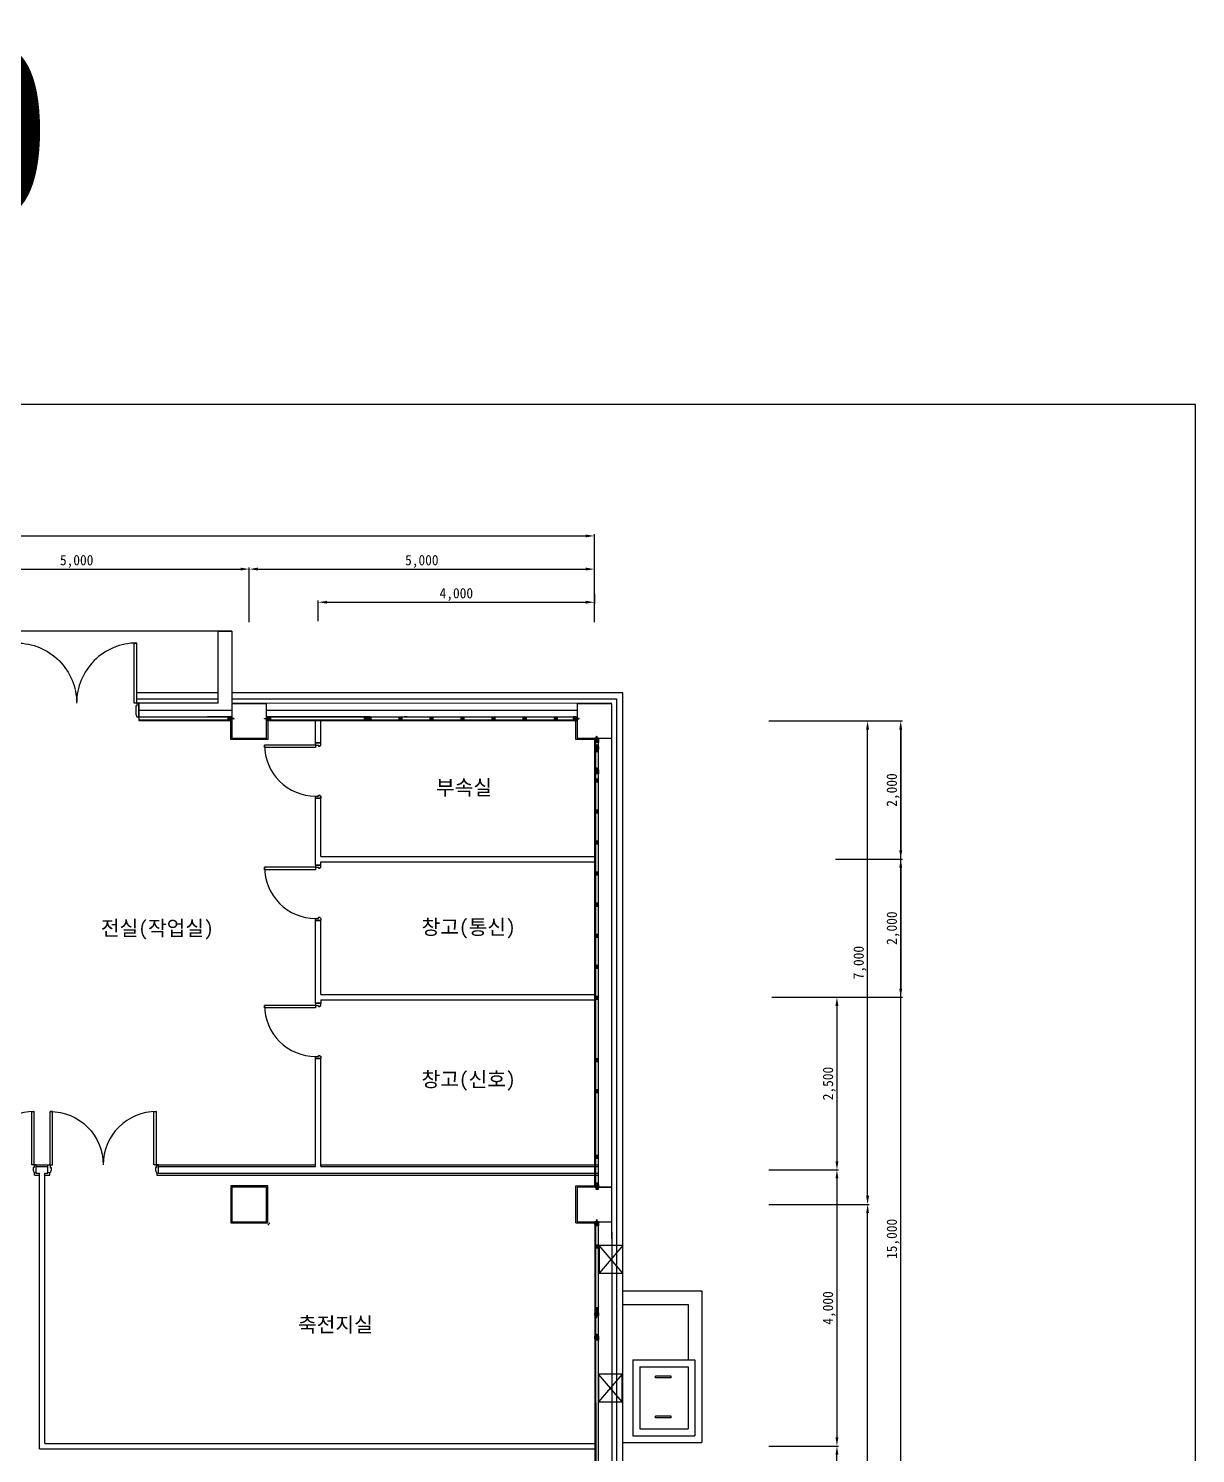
# Model space of a CAD drawing. Header units: millimetres. Extents: x -29689 to 10111, y -268596 to -237350.
# Drawn here: x -6794 to 10111, y -257984 to -237350 of the extents above; entities that cross this region are included whole.
import ezdxf
from ezdxf.enums import TextEntityAlignment as Align

# ---------------------------------------------------------------- set-up
doc = ezdxf.new("R2010")
doc.units = ezdxf.units.MM
doc.layers.add('TX-PAPR', color=2, linetype='Continuous', plot=False)
for name, color, linetype in [('TZ-BASE', 253, 'Continuous'), ('TZ-DIMS', 1, 'Continuous'), ('TZ-TEXT', 3, 'Continuous')]:
    doc.layers.add(name, color=color, linetype=linetype)
doc.styles.get("Standard").update_dxf_attribs({"font": 'GulimChe.ttf'})
doc.linetypes.add('BATTINB', pattern='A,0,-0.0025,[134,GulimChe.ttf,S=0.0025,R=0,X=-0.0025,Y=0.01],-0.005,[134,GulimChe.ttf,S=0.0025,R=180,X=0.0025,Y=0.01],-0.0025', length=0.01)
doc.dimstyles.new('D50', dxfattribs={"dimscale": 50, "dimtxt": 3, "dimasz": 2.5, "dimexe": 0.5, "dimexo": 0.5, "dimgap": 0.5, "dimtad": 1, "dimdec": 0, "dimzin": 1, "dimdsep": 46, "dimlunit": 6, "dimtxsty": 'Standard', "dimcen": 1, "dimclrd": 1, "dimclre": 1, "dimclrt": 3, "dimadec": 0, "dimazin": 0, "dimtfac": 1, "dimtdec": 0, "dimtix": 1, "dimtmove": 2, "dimatfit": 3, "dimfxl": 0, "dimtvp": 2, "dimlwd": -1, "dimlwe": -1, "dimarcsym": 0})

# ---------------------------------------------------------------- blocks, each defined once
blk = doc.blocks.new('*D13')
at = {"layer": 'DEFPOINTS', "color": 0, "ltscale": 0.1}
for p in [(3940, -257877), (4917, -257877), (3940, -262377)]:
    blk.add_point(p, dxfattribs=at)
at = {"layer": 'TZ-DIMS', "color": 1, "ltscale": 0.1}
for p, q in [((3965, -257877), (4942, -257877)), ((4917, -262252), (4917, -258002)), ((3965, -262377), (4942, -262377))]:
    blk.add_line(p, q, dxfattribs=at)
for points in [[(4896, -258002), (4938, -258002), (4917, -257877)], [(4896, -262252), (4938, -262252), (4917, -262377)]]:
    blk.add_solid(points, dxfattribs=at)
at = {"layer": 'TZ-DIMS', "color": 3, "ltscale": 0.1, "insert": (4806, -260127), "char_height": 150, "attachment_point": 5, "rotation": 90}
blk.add_mtext('4,500', dxfattribs=at)
blk = doc.blocks.new('*D14')
at = {"layer": 'DEFPOINTS', "color": 0, "ltscale": 0.1}
for p in [(3904, -254377), (5361, -254377), (3904, -262377)]:
    blk.add_point(p, dxfattribs=at)
at = {"layer": 'TZ-DIMS', "color": 1, "ltscale": 0.1}
for p, q in [((3929, -254377), (5386, -254377)), ((5361, -262252), (5361, -254502)), ((3929, -262377), (5386, -262377))]:
    blk.add_line(p, q, dxfattribs=at)
for points in [[(5340, -254502), (5382, -254502), (5361, -254377)], [(5340, -262252), (5382, -262252), (5361, -262377)]]:
    blk.add_solid(points, dxfattribs=at)
at = {"layer": 'TZ-DIMS', "color": 3, "ltscale": 0.1, "insert": (5250, -258377), "char_height": 150, "attachment_point": 5, "rotation": 90}
blk.add_mtext('8,000', dxfattribs=at)
blk = doc.blocks.new('*D15')
at = {"layer": 'DEFPOINTS', "color": 0, "ltscale": 0.1}
for p in [(5361, -247377), (5361, -247377), (3904, -254377)]:
    blk.add_point(p, dxfattribs=at)
at = {"layer": 'TZ-DIMS', "color": 1, "ltscale": 0.1}
for p, q in [((5361, -254252), (5361, -247502)), ((3929, -254377), (5386, -254377))]:
    blk.add_line(p, q, dxfattribs=at)
for points in [[(5340, -247502), (5382, -247502), (5361, -247377)], [(5340, -254252), (5382, -254252), (5361, -254377)]]:
    blk.add_solid(points, dxfattribs=at)
at = {"layer": 'TZ-DIMS', "color": 3, "ltscale": 0.1, "insert": (5250, -250877), "char_height": 150, "attachment_point": 5, "rotation": 90}
blk.add_mtext('7,000', dxfattribs=at)
blk = doc.blocks.new('*D16')
at = {"layer": 'DEFPOINTS', "color": 0, "ltscale": 0.1}
for p in [(3904, -247377), (5841, -247377), (3904, -262377)]:
    blk.add_point(p, dxfattribs=at)
at = {"layer": 'TZ-DIMS', "color": 1, "ltscale": 0.1}
for p, q in [((3929, -247377), (5866, -247377)), ((5841, -262252), (5841, -247502)), ((3929, -262377), (5866, -262377))]:
    blk.add_line(p, q, dxfattribs=at)
for points in [[(5820, -247502), (5862, -247502), (5841, -247377)], [(5820, -262252), (5862, -262252), (5841, -262377)]]:
    blk.add_solid(points, dxfattribs=at)
at = {"layer": 'TZ-DIMS', "color": 3, "ltscale": 0.1, "insert": (5730, -254877), "char_height": 150, "attachment_point": 5, "rotation": 90}
blk.add_mtext('15,000', dxfattribs=at)
blk = doc.blocks.new('*D27')
at = {"layer": 'DEFPOINTS', "color": 0, "ltscale": 0.1}
for p in [(-3596, -245178), (-8596, -245969), (-3596, -245969)]:
    blk.add_point(p, dxfattribs=at)
at = {"layer": 'TZ-DIMS', "color": 1, "ltscale": 0.1}
for p, q in [((-8596, -245944), (-8596, -245153)), ((-8471, -245178), (-3721, -245178)), ((-3596, -245944), (-3596, -245153))]:
    blk.add_line(p, q, dxfattribs=at)
for points in [[(-8471, -245157), (-8471, -245198), (-8596, -245178)], [(-3721, -245157), (-3721, -245198), (-3596, -245178)]]:
    blk.add_solid(points, dxfattribs=at)
at = {"layer": 'TZ-DIMS', "color": 3, "ltscale": 0.1, "insert": (-6096, -245067), "char_height": 150, "attachment_point": 5}
blk.add_mtext('5,000', dxfattribs=at)
blk = doc.blocks.new('*D28')
at = {"layer": 'DEFPOINTS', "color": 0, "ltscale": 0.1}
for p in [(1404, -245178), (-3596, -245969), (1404, -245969)]:
    blk.add_point(p, dxfattribs=at)
at = {"layer": 'TZ-DIMS', "color": 1, "ltscale": 0.1}
for p, q in [((-3596, -245944), (-3596, -245153)), ((-3471, -245178), (1279, -245178)), ((1404, -245944), (1404, -245153))]:
    blk.add_line(p, q, dxfattribs=at)
for points in [[(-3471, -245157), (-3471, -245198), (-3596, -245178)], [(1279, -245157), (1279, -245198), (1404, -245178)]]:
    blk.add_solid(points, dxfattribs=at)
at = {"layer": 'TZ-DIMS', "color": 3, "ltscale": 0.1, "insert": (-1096, -245067), "char_height": 150, "attachment_point": 5}
blk.add_mtext('5,000', dxfattribs=at)
blk = doc.blocks.new('*D29')
at = {"layer": 'DEFPOINTS', "color": 0, "ltscale": 0.1}
for p in [(1404, -244698), (-25596, -245969), (1404, -245969)]:
    blk.add_point(p, dxfattribs=at)
at = {"layer": 'TZ-DIMS', "color": 1, "ltscale": 0.1}
for p, q in [((-25596, -245944), (-25596, -244673)), ((-25471, -244698), (1279, -244698)), ((1404, -245944), (1404, -244673))]:
    blk.add_line(p, q, dxfattribs=at)
for points in [[(-25471, -244677), (-25471, -244718), (-25596, -244698)], [(1279, -244677), (1279, -244718), (1404, -244698)]]:
    blk.add_solid(points, dxfattribs=at)
at = {"layer": 'TZ-DIMS', "color": 3, "ltscale": 0.1, "insert": (-12096, -244587), "char_height": 150, "attachment_point": 5}
blk.add_mtext('27,000', dxfattribs=at)
blk = doc.blocks.new('*D4')
at = {"layer": 'DEFPOINTS', "color": 0, "ltscale": 0.1}
for p in [(4871, -247377), (4871, -249377), (5841, -249377)]:
    blk.add_point(p, dxfattribs=at)
at = {"layer": 'TZ-DIMS', "color": 1, "ltscale": 0.1}
for p, q in [((4896, -247377), (5866, -247377)), ((5841, -247502), (5841, -249252)), ((4896, -249377), (5866, -249377))]:
    blk.add_line(p, q, dxfattribs=at)
for points in [[(5820, -247502), (5862, -247502), (5841, -247377)], [(5820, -249252), (5862, -249252), (5841, -249377)]]:
    blk.add_solid(points, dxfattribs=at)
at = {"layer": 'TZ-DIMS', "color": 3, "ltscale": 0.1, "insert": (5730, -248377), "char_height": 150, "attachment_point": 5, "rotation": 90}
blk.add_mtext('2,000', dxfattribs=at)
blk = doc.blocks.new('*D5')
at = {"layer": 'DEFPOINTS', "color": 0, "ltscale": 0.1}
for p in [(4871, -249377), (4871, -251377), (5841, -251377)]:
    blk.add_point(p, dxfattribs=at)
at = {"layer": 'TZ-DIMS', "color": 1, "ltscale": 0.1}
for p, q in [((4896, -249377), (5866, -249377)), ((5841, -249502), (5841, -251252)), ((4896, -251377), (5866, -251377))]:
    blk.add_line(p, q, dxfattribs=at)
for points in [[(5820, -249502), (5862, -249502), (5841, -249377)], [(5820, -251252), (5862, -251252), (5841, -251377)]]:
    blk.add_solid(points, dxfattribs=at)
at = {"layer": 'TZ-DIMS', "color": 3, "ltscale": 0.1, "insert": (5730, -250377), "char_height": 150, "attachment_point": 5, "rotation": 90}
blk.add_mtext('2,000', dxfattribs=at)
blk = doc.blocks.new('*D6')
at = {"layer": 'DEFPOINTS', "color": 0, "ltscale": 0.1}
for p in [(3947, -251377), (3947, -253877), (4917, -253877)]:
    blk.add_point(p, dxfattribs=at)
at = {"layer": 'TZ-DIMS', "color": 1, "ltscale": 0.1}
for p, q in [((3972, -251377), (4942, -251377)), ((4917, -251502), (4917, -253752)), ((3972, -253877), (4942, -253877))]:
    blk.add_line(p, q, dxfattribs=at)
for points in [[(4896, -251502), (4938, -251502), (4917, -251377)], [(4896, -253752), (4938, -253752), (4917, -253877)]]:
    blk.add_solid(points, dxfattribs=at)
at = {"layer": 'TZ-DIMS', "color": 3, "ltscale": 0.1, "insert": (4806, -252627), "char_height": 150, "attachment_point": 5, "rotation": 90}
blk.add_mtext('2,500', dxfattribs=at)
blk = doc.blocks.new('*D7')
at = {"layer": 'DEFPOINTS', "color": 0, "ltscale": 0.1}
for p in [(3904, -253877), (3904, -257877), (4917, -257877)]:
    blk.add_point(p, dxfattribs=at)
at = {"layer": 'TZ-DIMS', "color": 1, "ltscale": 0.1}
for p, q in [((3929, -253877), (4942, -253877)), ((4917, -254002), (4917, -257752)), ((3929, -257877), (4942, -257877))]:
    blk.add_line(p, q, dxfattribs=at)
for points in [[(4896, -254002), (4938, -254002), (4917, -253877)], [(4896, -257752), (4938, -257752), (4917, -257877)]]:
    blk.add_solid(points, dxfattribs=at)
at = {"layer": 'TZ-DIMS', "color": 3, "ltscale": 0.1, "insert": (4806, -255877), "char_height": 150, "attachment_point": 5, "rotation": 90}
blk.add_mtext('4,000', dxfattribs=at)
blk = doc.blocks.new('*D8')
at = {"layer": 'DEFPOINTS', "color": 0, "ltscale": 0.1}
for p in [(1404, -245510), (1404, -245658), (-2596, -245958)]:
    blk.add_point(p, dxfattribs=at)
at = {"layer": 'TZ-DIMS', "color": 1, "ltscale": 0.1}
for p, q in [((1404, -245535), (1404, -245683)), ((-2596, -245933), (-2596, -245633)), ((-2471, -245658), (1279, -245658))]:
    blk.add_line(p, q, dxfattribs=at)
for points in [[(-2471, -245637), (-2471, -245678), (-2596, -245658)], [(1279, -245637), (1279, -245678), (1404, -245658)]]:
    blk.add_solid(points, dxfattribs=at)
at = {"layer": 'TZ-DIMS', "color": 3, "ltscale": 0.1, "insert": (-596, -245546), "char_height": 150, "attachment_point": 5}
blk.add_mtext('4,000', dxfattribs=at)

msp = doc.modelspace()

# ---------------------------------------------------------------- linework, layer by layer
at = {"layer": 'TX-PAPR'}
msp.add_lwpolyline([(-29689, -268595.5), (10111, -268595.5), (10111, -242795.5), (-29689, -242795.5)], close=True, dxfattribs=at)
at = {"layer": 'TZ-BASE', "linetype": 'BATTINB'}
for p, q in [((-3846.1, -246077.6), (-8346.1, -246077.6)), ((-3846.1, -246077.6), (-3846.1, -246967.4)), ((-3864.1, -247645.4), (-3864.1, -247335.4)), ((-3328.1, -247372.4), (-3328.1, -247645.4)), ((1135.9, -247645.4), (1135.9, -247372.4)), ((-3328.1, -247645.4), (-3864.1, -247645.4)), ((1408.9, -247645.4), (1135.9, -247645.4)), ((-6706.1, -253952.4), (-6706.1, -253922.4)), ((-6486.2, -253952.4), (-6486.2, -253922.4)), ((-4935.8, -253922.4), (-4935.8, -253952.4)), ((1135.8, -254109.4), (1408.8, -254109.4)), ((1135.8, -254109.6), (1408.8, -254109.6)), ((1135.9, -254109.4), (1408.9, -254109.4)), ((1135.9, -254645.4), (1135.9, -254109.4)), ((1135.9, -254109.4), (1408.9, -254109.4)), ((1135.9, -254645.4), (1409.9, -254645.4)), ((1813.9, -254974.8), (1473.9, -255374.8)), ((1813.9, -255374.8), (1473.9, -254974.8)), ((1819.9, -255627.4), (2959.9, -255627.4)), ((2959.9, -255627.4), (2959.9, -257827.4)), ((1819.9, -255827.7), (2759.9, -255827.4)), ((2759.9, -255827.4), (2759.9, -256627.4)), ((1959.9, -256627.4), (1959.9, -257727.4)), ((1959.9, -256627.4), (2859.9, -256627.4)), ((2859.9, -256627.4), (2859.9, -257727.4)), ((1803.7, -256834.4), (1463.7, -257234.4)), ((1803.7, -257234.4), (1463.7, -256834.4)), ((2059.5, -256727.4), (2059.5, -257627.4)), ((2059.5, -256727.4), (2759.9, -256727.4)), ((2514.1, -256863.8), (2286.8, -256863.8)), ((2286.8, -256886.5), (2286.8, -256863.8)), ((2514.1, -256886.5), (2286.8, -256886.5)), ((2514.1, -256886.5), (2514.1, -256863.8)), ((2759.9, -256727.2), (2759.9, -257627.4)), ((2514.1, -257445.6), (2286.8, -257445.6)), ((2286.8, -257468.3), (2286.8, -257445.6)), ((2514.1, -257468.3), (2286.8, -257468.3)), ((2514.1, -257468.3), (2514.1, -257445.6)), ((2059.5, -257627.4), (2759.9, -257627.4)), ((1819.9, -257827.4), (2959.9, -257827.4)), ((1959.9, -257727.4), (2859.9, -257727.4))]:
    msp.add_line(p, q, dxfattribs=at)
at = {"layer": 'TZ-BASE', "ltscale": 0.1}
for p, q in [((-4047.2, -246967.4), (-5225.9, -246967.4)), ((-5225.9, -247057.4), (-5225.9, -246967.4)), ((1813.9, -246967.4), (-3847, -246967.4)), ((1813.9, -262787.4), (1813.9, -246967.4)), ((-5196.1, -247118.4), (-5196.1, -247318.4)), ((-5196.1, -247318.4), (-5196.1, -247371.4)), ((-3346.1, -247318.4), (1153.9, -247318.4)), ((-2634.1, -247725.4), (-2634.1, -247371.2)), ((-2558.1, -247725.4), (-2558.1, -247371.2)), ((-2634.1, -247695.4), (-2558.1, -247695.4)), ((1422.7, -247765.8), (1462.7, -247725.8)), ((1462.7, -247765.8), (1422.7, -247725.8)), ((1422.7, -247818.3), (1462.7, -247778.3)), ((1462.7, -247818.3), (1422.7, -247778.3)), ((1422.9, -247647.4), (1462.9, -247687.4)), ((1462.9, -247647.4), (1422.9, -247687.4)), ((1422.9, -247807.4), (1462.9, -247767.4)), ((1462.9, -247807.4), (1422.9, -247767.4)), ((1463.9, -247627.4), (1653.9, -247627.4)), ((1422.9, -248257.4), (1462.9, -248217.4)), ((1462.9, -248257.4), (1422.9, -248217.4)), ((1423.7, -248104.4), (1463.7, -248144.4)), ((1463.7, -248104.4), (1423.7, -248144.4)), ((-2634.1, -249465.4), (-2634.1, -248465.4)), ((-2634.1, -248915.2), (-2634.1, -248465.4)), ((-2634.1, -248495.4), (-2558.1, -248495.4)), ((-2558.1, -249339.4), (-2558.1, -248465.4)), ((-2558.1, -248839.2), (-2558.1, -248465.4)), ((1422.9, -248707.4), (1462.9, -248667.4)), ((1462.9, -248707.4), (1422.9, -248667.4)), ((1422.9, -249157.4), (1462.9, -249117.4)), ((1462.9, -249157.4), (1422.9, -249117.4)), ((-2634.1, -249465.4), (-2634.1, -249415.4)), ((-2634.1, -249465.4), (-2558.1, -249465.4)), ((-2558.1, -249339.4), (1403.9, -249339.4)), ((-2558.1, -249415.4), (1403.9, -249415.4)), ((-2558.1, -249465.4), (-2558.1, -249415.4)), ((1422.9, -249607.4), (1462.9, -249567.4)), ((1462.9, -249607.4), (1422.9, -249567.4)), ((1422.9, -250057.4), (1462.9, -250017.4)), ((1462.9, -250057.4), (1422.9, -250017.4)), ((-2634.1, -251465.4), (-2634.1, -250265.4)), ((-2634.1, -250265.4), (-2558.1, -250265.4)), ((-2558.1, -251339.4), (-2558.1, -250265.4)), ((1422.9, -250507.4), (1462.9, -250467.4)), ((1462.9, -250507.4), (1422.9, -250467.4)), ((1422.9, -250957.4), (1462.9, -250917.4)), ((1462.9, -250957.4), (1422.9, -250917.4)), ((-2634.1, -251465.4), (-2634.1, -251415.4)), ((-2634.1, -251465.4), (-2558.1, -251465.4)), ((-2558.1, -251339.4), (1403.9, -251339.4)), ((-2558.1, -251415.4), (1403.9, -251415.4)), ((-2556.5, -251465.4), (-2556.5, -251415.4)), ((1422.9, -251407.4), (1462.9, -251367.4)), ((1462.9, -251407.4), (1422.9, -251367.4)), ((-2634.1, -253827.4), (-2634.1, -252265.4)), ((-2634.1, -252265.4), (-2558.1, -252265.4)), ((-2558.1, -253827.4), (-2558.1, -252265.4)), ((1422.9, -252307.4), (1462.9, -252267.4)), ((1462.9, -252307.4), (1422.9, -252267.4)), ((1422.9, -252757.4), (1462.9, -252717.4)), ((1462.9, -252757.4), (1422.9, -252717.4)), ((-6706.1, -253802.4), (-6486.2, -253802.4)), ((-4941.2, -253802.4), (-2634.1, -253802.4)), ((-4941.2, -253832.4), (-4941.2, -253802.4)), ((-2558.1, -253802.4), (1463.8, -253802.4)), ((-639.5, -253802.4), (1463.8, -253802.4)), ((1422.9, -253707.4), (1462.9, -253667.4)), ((1462.9, -253707.4), (1422.9, -253667.4)), ((1463.8, -253977.4), (1463.8, -253777.4)), ((1463.8, -253977.4), (1463.8, -253777.4)), ((1463.8, -253977.6), (1463.8, -253777.6)), ((1463.8, -253977.6), (1463.8, -253777.6)), ((-6706.1, -253952.4), (-6634.1, -253952.4)), ((-6681.1, -253927.4), (-6681.1, -253827.4)), ((-6681.1, -253827.4), (-6511.2, -253827.4)), ((-6681.1, -253927.4), (-6634.1, -253927.4)), ((-6634.1, -257915.4), (-6634.1, -253927.4)), ((-6558.1, -257839.4), (-6558.1, -253927.4)), ((-6558.1, -253927.4), (-6511.2, -253927.4)), ((-6558.1, -253952.4), (-6486.2, -253952.4)), ((-6511.2, -253927.4), (-6511.2, -253827.4)), ((-4935.8, -253952.4), (1463.8, -253952.4)), ((-4911.2, -253827.4), (-2634.1, -253827.4)), ((-4911.2, -253927.4), (-4911.2, -253827.4)), ((-4911.2, -253827.4), (-4911.2, -253832.4)), ((-4911.2, -253927.4), (1463.8, -253927.4)), ((-2558.1, -253827.4), (1463.8, -253827.4)), ((-614.5, -253827.4), (1463.8, -253827.4)), ((1422.8, -254107.4), (1462.8, -254067.4)), ((1462.8, -254107.4), (1422.8, -254067.4)), ((1422.8, -254107.6), (1462.8, -254067.6)), ((1462.8, -254107.6), (1422.8, -254067.6)), ((1422.9, -254107.4), (1462.9, -254067.4)), ((1462.9, -254107.4), (1422.9, -254067.4)), ((1422.9, -254107.4), (1462.9, -254067.4)), ((1462.9, -254107.4), (1422.9, -254067.4)), ((1422.9, -254157.4), (1462.9, -254117.4)), ((1462.9, -254157.4), (1422.9, -254117.4)), ((1463.9, -254127.4), (1653.9, -254127.4)), ((1463.9, -254627.4), (1653.9, -254627.4)), ((1422.9, -254647.4), (1462.9, -254687.4)), ((1462.9, -254647.4), (1422.9, -254687.4)), ((1422.9, -255007.4), (1462.9, -254967.4)), ((1462.9, -255007.4), (1422.9, -254967.4)), ((1422.7, -255916.3), (1462.7, -255876.3)), ((1462.7, -255916.3), (1422.7, -255876.3)), ((1422.7, -255966.3), (1462.7, -255926.3)), ((1462.7, -255966.3), (1422.7, -255926.3)), ((1423.7, -256305), (1463.7, -256345)), ((1463.7, -256305), (1423.7, -256345)), ((-6634.1, -257915.4), (1403.9, -257915.4)), ((-6558.1, -257839.4), (1403.9, -257839.4))]:
    msp.add_line(p, q, dxfattribs=at)
at = {"layer": 'TZ-BASE', "linetype": 'BATTINB', "lineweight": 0}
msp.add_line((-3847, -246951.9), (-3846.1, -246951.9), dxfattribs=at).dxf.unprotected_set("ltscale", 0)
at = {"layer": 'TZ-BASE'}
for p, q in [((-4047.2, -247119.6), (-5196.1, -247118.4)), ((1653.9, -247125.4), (-3847.2, -247119.8)), ((1653.9, -254877.4), (1653.9, -247152.4)), ((-5196.1, -247218.4), (-3846.1, -247218.4)), ((-5196.1, -247318.4), (-3846.1, -247318.4)), ((-5196.1, -247358.4), (-3866.1, -247358.4)), ((-5196.1, -247371.4), (-3866.1, -247371.4)), ((-3846.1, -247317.4), (-4199.6, -247317.4)), ((-4199.6, -247317.4), (-3846.1, -247317.4)), ((-3886.4, -247371.4), (-3848.1, -247371.4)), ((-3886.1, -247371.4), (-3847.8, -247371.4)), ((-3846.4, -247372.4), (-3885.7, -247372.4)), ((-3846.1, -247372.4), (-3885.4, -247372.4)), ((-3866.4, -247358.4), (-3866.4, -247371.4)), ((-3866.1, -247358.4), (-3866.1, -247371.4)), ((-3847.4, -247370.7), (-3847.4, -247319.1)), ((-3847.1, -247370.7), (-3847.1, -247319.1)), ((-3846.4, -247317.4), (-3846.4, -247372.4)), ((-3846.1, -247317.4), (-3846.1, -247372.4)), ((-3346.1, -247218.4), (1153.9, -247218.4)), ((-1846.1, -247317.4), (-3346.1, -247317.4)), ((-3346.1, -247317.4), (-3346.1, -247372.4)), ((-3346.1, -247317.4), (1153.9, -247317.4)), ((-3346.1, -247317.4), (-3346.1, -247372.4)), ((-3346.1, -247318.4), (-1866.1, -247318.4)), ((-3346.1, -247372.4), (-3306.8, -247372.4)), ((-3345.1, -247370.7), (-3345.1, -247319.1)), ((-3345.1, -247370.7), (-3345.1, -247319.1)), ((-3306.1, -247371.4), (-3344.4, -247371.4)), ((-3326.1, -247358.4), (-3326.1, -247371.4)), ((-3326.1, -247358.4), (1153.9, -247358.4)), ((-3326.1, -247358.4), (-3326.1, -247371.4)), ((-3326.1, -247371.4), (1153.9, -247371.4)), ((-1346.1, -247317.4), (1153.9, -247317.4)), ((-1306.8, -247317.4), (-1346.1, -247317.4)), ((-1344.4, -247318.4), (-1306.1, -247318.4)), ((-1326.1, -247318.4), (1153.9, -247318.4)), ((-1306.1, -247318.4), (-1306.1, -247318.1)), ((-856.1, -247318.4), (-856.1, -247318.1)), ((-406.1, -247318.4), (-406.1, -247318.1)), ((43.9, -247318.4), (43.9, -247318.1)), ((493.9, -247318.4), (493.9, -247318.1)), ((943.9, -247318.4), (943.9, -247318.1)), ((1113.9, -247371.4), (1152.2, -247371.4)), ((1153.9, -247372.4), (1114.6, -247372.4)), ((1133.9, -247358.4), (1133.9, -247371.4)), ((1152.9, -247370.7), (1152.9, -247319.1)), ((1153.9, -247317.4), (1153.9, -247372.4)), ((1408.7, -247785.8), (1408.7, -247746.5)), ((1463.7, -247785.8), (1408.7, -247785.8)), ((1463.9, -247627.4), (1408.9, -247627.4)), ((1408.9, -247627.4), (1408.9, -247666.7)), ((1409.7, -247745.8), (1409.7, -247784.1)), ((1422.7, -247765.8), (1409.7, -247765.8)), ((1409.9, -247667.4), (1409.9, -247629.1)), ((1409.9, -254109.4), (1409.9, -247647.4)), ((1422.9, -247647.4), (1409.9, -247647.4)), ((1410.4, -247784.8), (1462, -247784.8)), ((1410.6, -247628.4), (1462.2, -247628.4)), ((1422.9, -254107.4), (1422.9, -247647.4)), ((1462.7, -247784.1), (1462.7, -247745.8)), ((1462.7, -247745.8), (1463, -247745.8)), ((1462.7, -247798.3), (1463, -247798.3)), ((1462.9, -247629.1), (1462.9, -247667.4)), ((1462.9, -247667.4), (1463.2, -247667.4)), ((1462.9, -247787.4), (1463.2, -247787.4)), ((1463.7, -247746.5), (1463.7, -247785.8)), ((1463.9, -254127.4), (1463.9, -247627.4)), ((1463.9, -247666.7), (1463.9, -247627.4)), ((1464.7, -248084.4), (1409.7, -248084.4)), ((1409.7, -248084.4), (1409.7, -248123.7)), ((1410.7, -248124.4), (1410.7, -248086.1)), ((1423.7, -248104.4), (1410.7, -248104.4)), ((1411.4, -248085.4), (1463, -248085.4)), ((1463.7, -248086.1), (1463.7, -248124.4)), ((1464.7, -248123.7), (1464.7, -248084.4)), ((1462.9, -248237.4), (1463.2, -248237.4)), ((1462.9, -248687.4), (1463.2, -248687.4)), ((1462.9, -249137.4), (1463.2, -249137.4)), ((1462.9, -249587.4), (1463.2, -249587.4)), ((1462.9, -250037.4), (1463.2, -250037.4)), ((1462.9, -250487.4), (1463.2, -250487.4)), ((1462.9, -250937.4), (1463.2, -250937.4)), ((1462.9, -251387.4), (1463.2, -251387.4)), ((1462.9, -252287.4), (1463.2, -252287.4)), ((1462.9, -252737.4), (1463.2, -252737.4)), ((1462.9, -253687.4), (1463.2, -253687.4)), ((1409.8, -254109.4), (1409.8, -254002.4)), ((1409.8, -254109.6), (1409.8, -254002.6)), ((1422.8, -254107.4), (1422.8, -254002.4)), ((1422.8, -254107.6), (1422.8, -254002.6)), ((1408.8, -254127.6), (1408.8, -254088.3)), ((1463.8, -254127.6), (1408.8, -254127.6)), ((1408.9, -254127.4), (1408.9, -254088.1)), ((1463.9, -254127.4), (1408.9, -254127.4)), ((1409.8, -254087.6), (1409.8, -254125.9)), ((1422.8, -254107.4), (1409.8, -254107.4)), ((1422.8, -254107.6), (1409.8, -254107.6)), ((1409.9, -254087.4), (1409.9, -254125.7)), ((1422.9, -254107.4), (1409.9, -254107.4)), ((1422.9, -254107.4), (1409.9, -254107.4)), ((1410.5, -254126.6), (1462.1, -254126.6)), ((1410.6, -254126.4), (1462.2, -254126.4)), ((1462.8, -254087.4), (1463.1, -254087.4)), ((1462.8, -254125.9), (1462.8, -254087.6)), ((1462.8, -254087.6), (1463.1, -254087.6)), ((1462.9, -254125.7), (1462.9, -254087.4)), ((1462.9, -254087.4), (1463.2, -254087.4)), ((1462.9, -254087.4), (1463.2, -254087.4)), ((1462.9, -254137.4), (1463.2, -254137.4)), ((1463.8, -254088.3), (1463.8, -254127.6)), ((1463.9, -254088.1), (1463.9, -254127.4)), ((1463.9, -254627.4), (1408.9, -254627.4)), ((1408.9, -254627.4), (1408.9, -254666.7)), ((1409.9, -254667.4), (1409.9, -254629.1)), ((1410.6, -254628.4), (1462.2, -254628.4)), ((1462.9, -254629.1), (1462.9, -254667.4)), ((1463.9, -262127.4), (1463.9, -254627.4)), ((1463.9, -254666.7), (1463.9, -254627.4)), ((1409.9, -254647.4), (1409.9, -262107.4)), ((1422.9, -254647.4), (1409.9, -254647.4)), ((1422.9, -257717.4), (1422.9, -254647.4)), ((1462.9, -254667.4), (1463.2, -254667.4)), ((1462.9, -254987.4), (1463.2, -254987.4)), ((1408.7, -255986.3), (1408.7, -255947)), ((1463.7, -255986.3), (1408.7, -255986.3)), ((1409.7, -255946.3), (1409.7, -255984.6)), ((1422.7, -255966.3), (1409.7, -255966.3)), ((1410.4, -255985.3), (1462, -255985.3)), ((1462.7, -255896.3), (1463, -255896.3)), ((1462.7, -255984.6), (1462.7, -255946.3)), ((1462.7, -255946.3), (1463, -255946.3)), ((1463.7, -255947), (1463.7, -255986.3)), ((1464.7, -256285), (1409.7, -256285)), ((1409.7, -256285), (1409.7, -256324.3)), ((1410.7, -256325), (1410.7, -256286.7)), ((1423.7, -256305), (1410.7, -256305)), ((1411.4, -256286), (1463, -256286)), ((1463.7, -256286.7), (1463.7, -256325)), ((1464.7, -256324.3), (1464.7, -256285)), ((1422.9, -257246), (1422.9, -262067.4))]:
    msp.add_line(p, q, dxfattribs=at)
at = {"layer": 'TZ-BASE', "linetype": 'BATTINB', "ltscale": 0.1}
for p, q in [((-3906.1, -247358.4), (-3866.1, -247318.4)), ((-3866.1, -247358.4), (-3906.1, -247318.4)), ((-3286.1, -247358.4), (-3326.1, -247318.4)), ((-3326.1, -247358.4), (-3286.1, -247318.4)), ((-1886.1, -247358.4), (-1926.1, -247318.4)), ((-1926.1, -247358.4), (-1886.1, -247318.4)), ((-1886.1, -247358.4), (-1926.1, -247318.4)), ((-1926.1, -247358.4), (-1886.1, -247318.4)), ((-1886.1, -247358.4), (-1926.1, -247318.4)), ((-1926.1, -247358.4), (-1886.1, -247318.4)), ((-1836.1, -247358.4), (-1876.1, -247318.4)), ((-1876.1, -247358.4), (-1836.1, -247318.4)), ((-1386.1, -247358.4), (-1426.1, -247318.4)), ((-1426.1, -247358.4), (-1386.1, -247318.4)), ((-936.1, -247358.4), (-976.1, -247318.4)), ((-976.1, -247358.4), (-936.1, -247318.4)), ((-486.1, -247358.4), (-526.1, -247318.4)), ((-526.1, -247358.4), (-486.1, -247318.4)), ((-36.1, -247358.4), (-76.1, -247318.4)), ((-76.1, -247358.4), (-36.1, -247318.4)), ((413.9, -247358.4), (373.9, -247318.4)), ((373.9, -247358.4), (413.9, -247318.4)), ((863.9, -247358.4), (823.9, -247318.4)), ((823.9, -247358.4), (863.9, -247318.4)), ((1093.9, -247358.4), (1133.9, -247318.4)), ((1133.9, -247358.4), (1093.9, -247318.4))]:
    msp.add_line(p, q, dxfattribs=at)
at = {"layer": 'TZ-BASE', "linetype": 'BATTINB', "lineweight": 0, "ltscale": 0.1}
msp.add_line((-3296.7, -254645.4), (-3328.1, -254676.8), dxfattribs=at)
at = {"layer": 'TZ-BASE', "linetype": 'BATTINB'}
for points in [[(-4047.2, -247119.8), (-4047.2, -247119.8), (-4047.2, -246077.6), (-3846.1, -246077.8)], [(-3846.1, -246077.6), (-3847.2, -247119.8)], [(-3864.1, -254570.8), (-3864.1, -254645.4), (-3328.1, -254645.4), (-3328.1, -254109.4), (-3864.1, -254109.4), (-3864.1, -254570.8)]]:
    msp.add_lwpolyline(points, dxfattribs=at)
at = {"layer": 'TZ-BASE', "ltscale": 0.1}
for points in [[(-6966.1, -247118.4), (-6966.1, -246248.4, -0.4142136), (-6096.1, -247118.4, -0.4142136)], [(-5226.1, -247118.4), (-5226.1, -246248.4, 0.4142136), (-6096.1, -247118.4, 0.4142136)], [(-2634.1, -247725.4), (-3374.1, -247725.4, 0.4142136), (-2634.1, -248465.4, 0.4142136)], [(-2634.1, -249495.4), (-3374.1, -249495.4, 0.4142136), (-2634.1, -250235.4, 0.4142136)], [(-2634.1, -251495.4), (-3374.1, -251495.4, 0.4142136), (-2634.1, -252235.4, 0.4142136)], [(-6711.1, -253802.4), (-6711.1, -253032.4, 0.4142136), (-7481.1, -253802.4, 0.4142136)], [(-6481.2, -253802.4), (-6481.2, -253032.4, -0.4142136), (-5711.2, -253802.4, -0.4142136)], [(-4941.2, -253802.4), (-4941.2, -253032.4, 0.4142136), (-5711.2, -253802.4, 0.4142136)]]:
    msp.add_lwpolyline(points, format="xyb", dxfattribs=at)
for points in [[(-5226.1, -247118.4), (-5261.1, -247118.4), (-5261.1, -246248.4), (-5226.1, -246248.4)], [(-3847.1, -247057.4), (1723.9, -247057.4), (1723.9, -262697.4), (-6316.1, -262697.4)], [(-5225.9, -247057.4), (-4047.2, -247057.4)], [(-2634.1, -247725.4), (-2634.1, -247760.4), (-3374.1, -247760.4), (-3374.1, -247725.4)], [(-2634.1, -249495.4), (-2634.1, -249530.4), (-3374.1, -249530.4), (-3374.1, -249495.4)], [(-2634.1, -251495.4), (-2634.1, -251530.4), (-3374.1, -251530.4), (-3374.1, -251495.4)], [(-6711.1, -253802.4), (-6746.1, -253802.4), (-6746.1, -253032.4), (-6711.1, -253032.4)], [(-6481.2, -253802.4), (-6446.2, -253802.4), (-6446.2, -253032.4), (-6481.2, -253032.4)], [(-4941.2, -253802.4), (-4976.2, -253802.4), (-4976.2, -253032.4), (-4941.2, -253032.4)], [(-6681.1, -253832.4), (-6681.1, -253802.4), (-6711.1, -253802.4), (-6711.1, -253842.4), (-6726.1, -253842.4), (-6726.1, -253882.4), (-6711.1, -253922.4), (-6681.1, -253922.4), (-6681.1, -253892.4)], [(-6511.2, -253832.4), (-6511.2, -253802.4), (-6481.2, -253802.4), (-6481.2, -253842.4), (-6466.2, -253842.4), (-6466.2, -253882.4), (-6481.2, -253922.4), (-6511.2, -253922.4), (-6511.2, -253892.4)], [(-4911.2, -253832.4), (-4911.2, -253802.4), (-4941.2, -253802.4), (-4941.2, -253842.4), (-4956.2, -253842.4), (-4956.2, -253882.4), (-4941.2, -253922.4), (-4911.2, -253922.4), (-4911.2, -253892.4)]]:
    msp.add_lwpolyline(points, dxfattribs=at)
for points in [[(-5196.1, -247118.4), (-5226.1, -247118.4), (-5226.1, -247158.4), (-5241.1, -247158.4), (-5241.1, -247278.4), (-5226.1, -247318.4), (-5196.1, -247318.4)], [(-2634.1, -247695.4), (-2634.1, -247725.4), (-2594.1, -247725.4), (-2594.1, -247740.4), (-2576.1, -247740.4), (-2558.1, -247725.4), (-2558.1, -247695.4)], [(-2634.1, -248495.4), (-2634.1, -248465.4), (-2594.1, -248465.4), (-2594.1, -248450.4), (-2576.1, -248450.4), (-2558.1, -248465.4), (-2558.1, -248495.4)], [(-2634.1, -249465.4), (-2634.1, -249495.4), (-2594.1, -249495.4), (-2594.1, -249510.4), (-2576.1, -249510.4), (-2558.1, -249495.4), (-2558.1, -249465.4)], [(-2634.1, -250265.4), (-2634.1, -250235.4), (-2594.1, -250235.4), (-2594.1, -250220.4), (-2576.1, -250220.4), (-2558.1, -250235.4), (-2558.1, -250265.4)], [(-2634.1, -251465.4), (-2634.1, -251495.4), (-2594.1, -251495.4), (-2594.1, -251510.4), (-2576.1, -251510.4), (-2558.1, -251495.4), (-2558.1, -251465.4)], [(-2634.1, -252265.4), (-2634.1, -252235.4), (-2594.1, -252235.4), (-2594.1, -252220.4), (-2576.1, -252220.4), (-2558.1, -252235.4), (-2558.1, -252265.4)]]:
    msp.add_lwpolyline(points, close=True, dxfattribs=at)
at = {"layer": 'TZ-BASE'}
for points in [[(-3846.1, -247627.4), (-3346.1, -247627.4), (-3346.1, -247127.4), (-3846.1, -247127.4)], [(1153.9, -247627.4), (1653.9, -247627.4), (1653.9, -247127.4), (1153.9, -247127.4)], [(-3906.1, -247318.4), (-3906.1, -247358.4), (-3866.1, -247358.4), (-3866.1, -247318.4)], [(-3286.1, -247318.4), (-3286.1, -247358.4), (-3326.1, -247358.4), (-3326.1, -247318.4)], [(-1886.1, -247318.4), (-1886.1, -247358.4), (-1926.1, -247358.4), (-1926.1, -247318.4)], [(-1886.1, -247318.4), (-1886.1, -247358.4), (-1926.1, -247358.4), (-1926.1, -247318.4)], [(-1886.1, -247318.4), (-1886.1, -247358.4), (-1926.1, -247358.4), (-1926.1, -247318.4)], [(-1836.1, -247318.4), (-1836.1, -247358.4), (-1876.1, -247358.4), (-1876.1, -247318.4)], [(-1386.1, -247318.4), (-1386.1, -247358.4), (-1426.1, -247358.4), (-1426.1, -247318.4)], [(-936.1, -247318.4), (-936.1, -247358.4), (-976.1, -247358.4), (-976.1, -247318.4)], [(-486.1, -247318.4), (-486.1, -247358.4), (-526.1, -247358.4), (-526.1, -247318.4)], [(-36.1, -247318.4), (-36.1, -247358.4), (-76.1, -247358.4), (-76.1, -247318.4)], [(413.9, -247318.4), (413.9, -247358.4), (373.9, -247358.4), (373.9, -247318.4)], [(863.9, -247318.4), (863.9, -247358.4), (823.9, -247358.4), (823.9, -247318.4)], [(1093.9, -247318.4), (1093.9, -247358.4), (1133.9, -247358.4), (1133.9, -247318.4)], [(1462.7, -247725.8), (1422.7, -247725.8), (1422.7, -247765.8), (1462.7, -247765.8)], [(1462.7, -247778.3), (1422.7, -247778.3), (1422.7, -247818.3), (1462.7, -247818.3)], [(1462.9, -247687.4), (1422.9, -247687.4), (1422.9, -247647.4), (1462.9, -247647.4)], [(1462.9, -247767.4), (1422.9, -247767.4), (1422.9, -247807.4), (1462.9, -247807.4)], [(1462.9, -248217.4), (1422.9, -248217.4), (1422.9, -248257.4), (1462.9, -248257.4)], [(1463.7, -248144.4), (1423.7, -248144.4), (1423.7, -248104.4), (1463.7, -248104.4)], [(1462.9, -248667.4), (1422.9, -248667.4), (1422.9, -248707.4), (1462.9, -248707.4)], [(1462.9, -249117.4), (1422.9, -249117.4), (1422.9, -249157.4), (1462.9, -249157.4)], [(1462.9, -249567.4), (1422.9, -249567.4), (1422.9, -249607.4), (1462.9, -249607.4)], [(1462.9, -250017.4), (1422.9, -250017.4), (1422.9, -250057.4), (1462.9, -250057.4)], [(1462.9, -250467.4), (1422.9, -250467.4), (1422.9, -250507.4), (1462.9, -250507.4)], [(1462.9, -250917.4), (1422.9, -250917.4), (1422.9, -250957.4), (1462.9, -250957.4)], [(1462.9, -251367.4), (1422.9, -251367.4), (1422.9, -251407.4), (1462.9, -251407.4)], [(1462.9, -252267.4), (1422.9, -252267.4), (1422.9, -252307.4), (1462.9, -252307.4)], [(1462.9, -252717.4), (1422.9, -252717.4), (1422.9, -252757.4), (1462.9, -252757.4)], [(1462.9, -253667.4), (1422.9, -253667.4), (1422.9, -253707.4), (1462.9, -253707.4)], [(-3846.1, -254627.4), (-3346.1, -254627.4), (-3346.1, -254127.4), (-3846.1, -254127.4)], [(1153.9, -254627.4), (1653.9, -254627.4), (1653.9, -254127.4), (1153.9, -254127.4)], [(1462.8, -254067.4), (1422.8, -254067.4), (1422.8, -254107.4), (1462.8, -254107.4)], [(1462.8, -254067.6), (1422.8, -254067.6), (1422.8, -254107.6), (1462.8, -254107.6)], [(1462.9, -254067.4), (1422.9, -254067.4), (1422.9, -254107.4), (1462.9, -254107.4)], [(1462.9, -254067.4), (1422.9, -254067.4), (1422.9, -254107.4), (1462.9, -254107.4)], [(1462.9, -254117.4), (1422.9, -254117.4), (1422.9, -254157.4), (1462.9, -254157.4)], [(1462.9, -254687.4), (1422.9, -254687.4), (1422.9, -254647.4), (1462.9, -254647.4)], [(1462.9, -254967.4), (1422.9, -254967.4), (1422.9, -255007.4), (1462.9, -255007.4)], [(1462.7, -255876.3), (1422.7, -255876.3), (1422.7, -255916.3), (1462.7, -255916.3)], [(1462.7, -255926.3), (1422.7, -255926.3), (1422.7, -255966.3), (1462.7, -255966.3)], [(1463.7, -256345), (1423.7, -256345), (1423.7, -256305), (1463.7, -256305)]]:
    msp.add_lwpolyline(points, close=True, dxfattribs=at)
for points in [[(-3846.4, -247347.2), (-3837.3, -247347.2), (-3839.8, -247342.2), (-3846.4, -247342.2)], [(-3846.1, -247347.2), (-3837, -247347.2), (-3839.5, -247342.2), (-3846.1, -247342.2)], [(-3832.3, -247347.2), (-3834.8, -247342.2), (-3838.1, -247342.2), (-3835.6, -247347.2), (-3832.3, -247347.2)], [(-3832, -247347.2), (-3834.5, -247342.2), (-3837.8, -247342.2), (-3835.3, -247347.2), (-3832, -247347.2)], [(-3827.2, -247347.2), (-3829.7, -247342.2), (-3833.1, -247342.2), (-3830.6, -247347.2), (-3827.2, -247347.2)], [(-3827, -247347.2), (-3829.5, -247342.2), (-3832.8, -247342.2), (-3830.3, -247347.2), (-3827, -247347.2)], [(-3821.9, -247347.2), (-3824.4, -247342.2), (-3827.7, -247342.2), (-3825.2, -247347.2), (-3821.9, -247347.2)], [(-3821.6, -247347.2), (-3824.1, -247342.2), (-3827.5, -247342.2), (-3825, -247347.2), (-3821.6, -247347.2)], [(-3816.1, -247344.7), (-3818.3, -247342.2), (-3822.7, -247342.2), (-3820.2, -247347.2), (-3818.3, -247347.2), (-3816.1, -247344.7)], [(-3815.8, -247344.7), (-3818, -247342.2), (-3822.4, -247342.2), (-3819.9, -247347.2), (-3818, -247347.2), (-3815.8, -247344.7)], [(-3376.4, -247344.7), (-3374.2, -247342.2), (-3369.8, -247342.2), (-3372.3, -247347.2), (-3374.2, -247347.2), (-3376.4, -247344.7)], [(-3376.4, -247344.7), (-3374.2, -247342.2), (-3369.8, -247342.2), (-3372.3, -247347.2), (-3374.2, -247347.2), (-3376.4, -247344.7)], [(-3370.6, -247347.2), (-3368.1, -247342.2), (-3364.7, -247342.2), (-3367.2, -247347.2), (-3370.6, -247347.2)], [(-3370.6, -247347.2), (-3368.1, -247342.2), (-3364.7, -247342.2), (-3367.2, -247347.2), (-3370.6, -247347.2)], [(-3365.2, -247347.2), (-3362.7, -247342.2), (-3359.4, -247342.2), (-3361.9, -247347.2), (-3365.2, -247347.2)], [(-3365.2, -247347.2), (-3362.7, -247342.2), (-3359.4, -247342.2), (-3361.9, -247347.2), (-3365.2, -247347.2)], [(-3360.2, -247347.2), (-3357.7, -247342.2), (-3354.3, -247342.2), (-3356.8, -247347.2), (-3360.2, -247347.2)], [(-3360.2, -247347.2), (-3357.7, -247342.2), (-3354.3, -247342.2), (-3356.8, -247347.2), (-3360.2, -247347.2)], [(-3346.1, -247347.2), (-3355.2, -247347.2), (-3352.7, -247342.2), (-3346.1, -247342.2)], [(-3346.1, -247347.2), (-3355.2, -247347.2), (-3352.7, -247342.2), (-3346.1, -247342.2)], [(1153.9, -247347.2), (1163, -247347.2), (1160.5, -247342.2), (1153.9, -247342.2)], [(1168, -247347.2), (1165.5, -247342.2), (1162.2, -247342.2), (1164.7, -247347.2), (1168, -247347.2)], [(1173, -247347.2), (1170.5, -247342.2), (1167.2, -247342.2), (1169.7, -247347.2), (1173, -247347.2)], [(1178.4, -247347.2), (1175.9, -247342.2), (1172.5, -247342.2), (1175, -247347.2), (1178.4, -247347.2)], [(1184.2, -247344.7), (1182, -247342.2), (1177.6, -247342.2), (1180.1, -247347.2), (1182, -247347.2), (1184.2, -247344.7)], [(1436.6, -247597.1), (1439.1, -247599.3), (1439.1, -247603.8), (1434.1, -247601.3), (1434.1, -247599.3), (1436.6, -247597.1)], [(1434.1, -247602.9), (1439.1, -247605.4), (1439.1, -247608.8), (1434.1, -247606.3), (1434.1, -247602.9)], [(1434.1, -247608.3), (1439.1, -247610.8), (1439.1, -247614.1), (1434.1, -247611.6), (1434.1, -247608.3)], [(1434.1, -247613.3), (1439.1, -247615.8), (1439.1, -247619.2), (1434.1, -247616.7), (1434.1, -247613.3)], [(1433.9, -247785.8), (1433.9, -247794.8), (1438.9, -247792.3), (1438.9, -247785.8)], [(1433.9, -247799.9), (1438.9, -247797.4), (1438.9, -247794), (1433.9, -247796.5), (1433.9, -247799.9)], [(1433.9, -247804.9), (1438.9, -247802.4), (1438.9, -247799.1), (1433.9, -247801.6), (1433.9, -247804.9)], [(1433.9, -247810.3), (1438.9, -247807.8), (1438.9, -247804.4), (1433.9, -247806.9), (1433.9, -247810.3)], [(1436.4, -247816.1), (1438.9, -247813.9), (1438.9, -247809.4), (1433.9, -247811.9), (1433.9, -247813.9), (1436.4, -247816.1)], [(1434.1, -247627.4), (1434.1, -247618.3), (1439.1, -247620.8), (1439.1, -247627.4)], [(1437.4, -248054.1), (1439.9, -248056.3), (1439.9, -248060.7), (1434.9, -248058.2), (1434.9, -248056.3), (1437.4, -248054.1)], [(1434.9, -248059.9), (1439.9, -248062.4), (1439.9, -248065.7), (1434.9, -248063.2), (1434.9, -248059.9)], [(1434.9, -248065.2), (1439.9, -248067.7), (1439.9, -248071.1), (1434.9, -248068.6), (1434.9, -248065.2)], [(1434.9, -248070.3), (1439.9, -248072.8), (1439.9, -248076.1), (1434.9, -248073.6), (1434.9, -248070.3)], [(1434.9, -248084.4), (1434.9, -248075.3), (1439.9, -248077.8), (1439.9, -248084.4)], [(1434.1, -254127.4), (1434.1, -254136.5), (1439.1, -254134), (1439.1, -254127.4)], [(1434.1, -254141.5), (1439.1, -254139), (1439.1, -254135.7), (1434.1, -254138.2), (1434.1, -254141.5)], [(1434.1, -254146.6), (1439.1, -254144.1), (1439.1, -254140.7), (1434.1, -254143.2), (1434.1, -254146.6)], [(1434.1, -254151.9), (1439.1, -254149.4), (1439.1, -254146.1), (1434.1, -254148.6), (1434.1, -254151.9)], [(1436.6, -254157.7), (1439.1, -254155.5), (1439.1, -254151.1), (1434.1, -254153.6), (1434.1, -254155.5), (1436.6, -254157.7)], [(1436.6, -254597.1), (1439.1, -254599.3), (1439.1, -254603.8), (1434.1, -254601.3), (1434.1, -254599.3), (1436.6, -254597.1)], [(1434.1, -254602.9), (1439.1, -254605.4), (1439.1, -254608.8), (1434.1, -254606.3), (1434.1, -254602.9)], [(1434.1, -254608.3), (1439.1, -254610.8), (1439.1, -254614.1), (1434.1, -254611.6), (1434.1, -254608.3)], [(1434.1, -254613.3), (1439.1, -254615.8), (1439.1, -254619.2), (1434.1, -254616.7), (1434.1, -254613.3)], [(1434.1, -254627.4), (1434.1, -254618.3), (1439.1, -254620.8), (1439.1, -254627.4)], [(1653.9, -254777.4), (1653.9, -262627.4), (-3996.1, -262627.4)], [(1433.9, -255986.3), (1433.9, -255995.4), (1438.9, -255992.9), (1438.9, -255986.3)], [(1433.9, -256000.4), (1438.9, -255997.9), (1438.9, -255994.6), (1433.9, -255997.1), (1433.9, -256000.4)], [(1433.9, -256005.5), (1438.9, -256003), (1438.9, -255999.6), (1433.9, -256002.1), (1433.9, -256005.5)], [(1433.9, -256010.8), (1438.9, -256008.3), (1438.9, -256005), (1433.9, -256007.5), (1433.9, -256010.8)], [(1436.4, -256016.7), (1438.9, -256014.4), (1438.9, -256010), (1433.9, -256012.5), (1433.9, -256014.4), (1436.4, -256016.7)], [(1437.4, -256254.6), (1439.9, -256256.9), (1439.9, -256261.3), (1434.9, -256258.8), (1434.9, -256256.9), (1437.4, -256254.6)], [(1434.9, -256260.5), (1439.9, -256263), (1439.9, -256266.3), (1434.9, -256263.8), (1434.9, -256260.5)], [(1434.9, -256265.8), (1439.9, -256268.3), (1439.9, -256271.7), (1434.9, -256269.2), (1434.9, -256265.8)], [(1434.9, -256270.9), (1439.9, -256273.4), (1439.9, -256276.7), (1434.9, -256274.2), (1434.9, -256270.9)], [(1434.9, -256285), (1434.9, -256275.9), (1439.9, -256278.4), (1439.9, -256285)]]:
    msp.add_lwpolyline(points, dxfattribs=at)
at = {"layer": 'TZ-BASE', "linetype": 'BATTINB'}
for points in [[(1813.9, -255374.8), (1813.9, -254974.8), (1473.9, -254974.8), (1473.9, -255374.8)], [(1803.7, -257234.4), (1803.7, -256834.4), (1463.7, -256834.4), (1463.7, -257234.4)]]:
    msp.add_lwpolyline(points, close=True, dxfattribs=at)
at = {"layer": 'TZ-BASE'}
for centre, radius, start, end in [((-3885.7, -247371.7), 0.7, 180, 270), ((-3885.4, -247371.7), 0.7, 180, 270), ((-3845.8, -247344.9), 6.44, 104.71922, 255.21673), ((-3845.5, -247344.9), 6.44, 104.71922, 255.21673), ((-3848.1, -247370.7), 0.7, 270, 0), ((-3847.8, -247370.7), 0.7, 270, 0), ((-3346.7, -247344.9), 6.44, 284.78327, 75.28078), ((-3346.7, -247344.9), 6.44, 284.78327, 75.28078), ((-3344.4, -247370.7), 0.7, 180, 270), ((-3344.4, -247370.7), 0.7, 180, 270), ((-3306.8, -247371.7), 0.7, 270, 0), ((-1344.4, -247319.1), 0.7, 90, 180), ((-1344.4, -247319.1), 0.7, 90, 180), ((-1306.8, -247318.1), 0.7, 0, 90), ((-856.8, -247318.1), 0.7, 0, 90), ((-406.8, -247318.1), 0.7, 0, 90), ((43.2, -247318.1), 0.7, 0, 90), ((493.2, -247318.1), 0.7, 0, 90), ((943.2, -247318.1), 0.7, 0, 90), ((1114.6, -247371.7), 0.7, 180, 270), ((1154.5, -247344.9), 6.44, 104.71922, 255.21673), ((1152.2, -247370.7), 0.7, 270, 0), ((1409.4, -247746.5), 0.7, 90, 180), ((1409.6, -247666.7), 0.7, 180, 270), ((1410.4, -247784.1), 0.7, 180, 270), ((1410.6, -247629.1), 0.7, 90, 180), ((1436.2, -247786.4), 6.44, 14.71922, 165.21673), ((1436.4, -247626.8), 6.44, 194.78327, 345.28078), ((1462, -247784.1), 0.7, 270, 0), ((1462.2, -247629.1), 0.7, 0, 90), ((1463, -247746.5), 0.7, 0, 90), ((1463, -247799), 0.7, 0, 90), ((1463.2, -247666.7), 0.7, 270, 0), ((1463.2, -247788.1), 0.7, 0, 90), ((1411.4, -248086.1), 0.7, 90, 180), ((1437.2, -248083.8), 6.44, 194.78327, 345.28078), ((1463, -248086.1), 0.7, 0, 90), ((1463.2, -248238.1), 0.7, 0, 90), ((1463.2, -248688.1), 0.7, 0, 90), ((1463.2, -249138.1), 0.7, 0, 90), ((1463.2, -249588.1), 0.7, 0, 90), ((1463.2, -250038.1), 0.7, 0, 90), ((1463.2, -250488.1), 0.7, 0, 90), ((1463.2, -250938.1), 0.7, 0, 90), ((1463.2, -251388.1), 0.7, 0, 90), ((1463.2, -252288.1), 0.7, 0, 90), ((1463.2, -252738.1), 0.7, 0, 90), ((1463.2, -253688.1), 0.7, 0, 90), ((1409.5, -254088.1), 0.7, 90, 180), ((1409.5, -254088.3), 0.7, 90, 180), ((1409.6, -254088.1), 0.7, 90, 180), ((1409.6, -254088.1), 0.7, 90, 180), ((1410.5, -254125.9), 0.7, 180, 270), ((1410.6, -254125.7), 0.7, 180, 270), ((1436.3, -254128.2), 6.44, 14.71922, 165.21673), ((1436.4, -254128), 6.44, 14.71922, 165.21673), ((1462.1, -254125.9), 0.7, 270, 0), ((1462.2, -254125.7), 0.7, 270, 0), ((1463.1, -254088.1), 0.7, 0, 90), ((1463.1, -254088.3), 0.7, 0, 90), ((1463.2, -254088.1), 0.7, 0, 90), ((1463.2, -254088.1), 0.7, 0, 90), ((1463.2, -254138.1), 0.7, 0, 90), ((1410.6, -254629.1), 0.7, 90, 180), ((1436.4, -254626.8), 6.44, 194.78327, 345.28078), ((1462.2, -254629.1), 0.7, 0, 90), ((1409.6, -254666.7), 0.7, 180, 270), ((1463.2, -254666.7), 0.7, 270, 0), ((1463.2, -254988.1), 0.7, 0, 90), ((1409.4, -255947), 0.7, 90, 180), ((1410.4, -255984.6), 0.7, 180, 270), ((1436.2, -255987), 6.44, 14.71922, 165.21673), ((1462, -255984.6), 0.7, 270, 0), ((1463, -255897), 0.7, 0, 90), ((1463, -255947), 0.7, 0, 90), ((1411.4, -256286.7), 0.7, 90, 180), ((1437.2, -256284.3), 6.44, 194.78327, 345.28078), ((1463, -256286.7), 0.7, 0, 90)]:
    msp.add_arc(centre, radius, start, end, dxfattribs=at)

# ---------------------------------------------------------------- texts
at = {"layer": 'TZ-BASE', "linetype": 'BATTINB', "ltscale": 0.1}
for s, p in [('부속실', (-485, -248340.5)), ('전실(작업실)', (-4927.4, -250377)), ('창고(통신)', (-419, -250361)), ('창고(신호)', (-419, -252566.1)), ('축전지실', (-2347.8, -256116.9))]:
    msp.add_text(s, height=216, dxfattribs=at).set_placement(p, align=Align.MIDDLE_CENTER)
at = {"layer": 'TZ-TEXT'}
msp.add_text('1/50', height=2500, dxfattribs=at).set_placement((-9686, -238800.5), align=Align.MIDDLE_CENTER)

# ---------------------------------------------------------------- dimensions: what is measured, and where the dimension line sits
at = {"layer": 'TZ-DIMS', "ltscale": 0.1}
for base, p1, p2, picture, middle in [((1403.9, -244697.6), (-25596.4, -245968.9), (1403.9, -245968.9), '*D29', (-12096.2, -244586.6)), ((-3596.1, -245177.6), (-8596.1, -245968.9), (-3596.1, -245968.9), '*D27', (-6096.1, -245066.6)), ((1403.9, -245177.6), (-3596.1, -245968.9), (1403.9, -245968.9), '*D28', (-1096.1, -245066.6)), ((1403.9, -245657.6), (-2596.1, -245958.3), (1403.9, -245510.4), '*D8', (-596.1, -245546.5))]:
    dim = msp.add_linear_dim(base=base, p1=p1, p2=p2, dimstyle='D50', dxfattribs=at)
    dim.commit()
    dim.dimension.update_dxf_attribs({"geometry": picture, "text_midpoint": middle})
for base, p1, p2, angle, picture, middle in [((5360.7, -247377.4), (3903.9, -254377.4), (5360.7, -247377.4), 90, '*D15', (5249.7, -250877.4)), ((5840.7, -247377.4), (3903.9, -262377.4), (3903.9, -247377.4), 90, '*D16', (5729.6, -254877.4)), ((5840.7, -249377.4), (4871.4, -247377.4), (4871.4, -249377.4), 270, '*D4', (5729.7, -248377.4)), ((5840.7, -251377.4), (4871.4, -249377.4), (4871.4, -251377.4), 270, '*D5', (5729.7, -250377.4)), ((4916.7, -253877.4), (3947.4, -251377.4), (3947.4, -253877.4), 270, '*D6', (4805.7, -252627.4)), ((4916.7, -257877.4), (3903.9, -253877.4), (3903.9, -257877.4), 270, '*D7', (4805.6, -255877.4)), ((5360.7, -254377.4), (3903.9, -262377.4), (3903.9, -254377.4), 90, '*D14', (5249.7, -258377.4)), ((4916.7, -257877.4), (3939.9, -262377.1), (3939.9, -257877.4), 90, '*D13', (4805.6, -260127.2))]:
    dim = msp.add_linear_dim(base=base, p1=p1, p2=p2, angle=angle, dimstyle='D50', dxfattribs=at)
    dim.commit()
    dim.dimension.update_dxf_attribs({"geometry": picture, "text_midpoint": middle})

doc.saveas('drawing.dxf')
